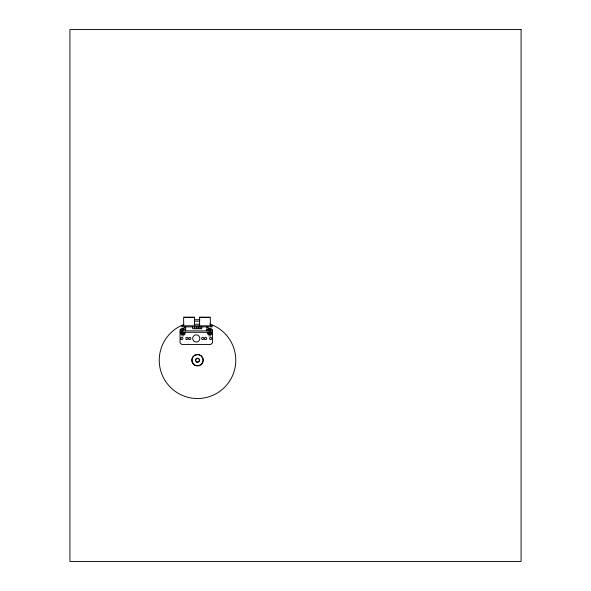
<?xml version="1.0" encoding="UTF-8"?>
<svg xmlns="http://www.w3.org/2000/svg" width="591" height="591" viewBox="0 0 591 591"><rect width="100%" height="100%" fill="white"/><g stroke="black" fill="none" stroke-linecap="round" stroke-linejoin="round"><path stroke-width="0.89" d="M184.015 332.541C187.044 333.161 183.099 334.883 181.385 334.07C177.935 332.733 185.234 330.871 184.015 333.959M210.95 332.541C213.979 333.161 210.034 334.883 208.32 334.07C204.87 332.733 212.169 330.871 210.95 333.959M184.362 317.507L193.737 317.507M200.223 317.507L209.591 317.507M194.476 319.701L199.898 319.701M194.476 321.142L199.898 321.142M194.505 324.245L199.817 324.245M180.89 328.988L183.727 328.988M208.882 329.024L211.718 329.024M183.727 329.128L181.925 328.988M208.882 329.165L210.684 329.024M185.648 329.327L180.24 329.327L180.24 330.871M206.909 329.327L212.309 329.327L212.309 330.871M180.041 332.312L212.472 332.312M180.853 332.386L184.813 332.386M207.788 332.386L211.748 332.386M181.755 334.004L183.912 334.004M208.689 334.004L210.847 334.004M180.853 334.114L184.813 334.114M207.788 334.114L211.748 334.114M181.762 335.791L183.912 335.791M208.719 335.828L210.869 335.828M210.832 332.541L210.832 333.959M210.669 330.871L210.669 332.312M210.315 325.796L210.315 317.145L199.499 317.145L199.499 325.796M209.613 330.871L209.613 329.327L206.909 326.624L206.909 330.871M208.911 328.626L208.911 330.871M208.704 332.541L208.704 333.959M208.586 332.541L208.586 333.959M201.804 326.875L201.804 328.707L192.651 328.707L192.651 326.875M199.98 326.875L199.98 328.707M198.148 326.875L198.148 328.707M196.315 326.875L196.315 328.707M194.454 325.796L194.454 317.145L183.646 317.145L183.646 325.796M194.483 326.875L194.483 328.707M185.648 330.871L185.648 326.624L182.944 329.327L182.944 330.871M183.897 332.541L183.897 333.959M183.646 328.626L183.646 329.327M181.843 330.871L181.843 332.312M181.769 332.541L181.769 333.959M181.651 332.541L181.651 333.959M209.783 324.001A38.275 38.275 0 0 1 228.665 382.488A38.275 38.275 0 0 1 167.209 383.633A38.275 38.275 0 0 1 183.904 324.481M212.472 342.765L210.669 344.56L181.843 344.56L180.041 342.765L180.041 330.871L212.472 330.871L212.472 342.765M521.092 29.55L69.908 29.55L69.908 561.45L521.092 561.45L521.092 29.55M212.117 325.796L181.843 325.796L181.843 326.875L212.117 326.875L212.117 325.796M194.417 341.539A3.605 3.605 0 0 0 199.861 338.48A3.605 3.605 0 0 0 194.498 335.296A3.605 3.605 0 0 0 194.417 341.539M202.203 339.374A1.079 1.079 0 0 0 203.829 338.444A1.079 1.079 0 0 0 202.203 337.505A1.079 1.079 0 0 0 202.203 339.374M189.009 339.241A1.079 1.079 0 0 0 190.819 338.754A1.079 1.079 0 0 0 189.489 337.431A1.079 1.079 0 0 0 189.009 339.241M204.863 339.212A1.079 1.079 0 0 0 206.673 338.717A1.079 1.079 0 0 0 205.343 337.395A1.079 1.079 0 0 0 204.863 339.212M186.335 339.352A1.079 1.079 0 0 0 187.975 338.444A1.079 1.079 0 0 0 186.364 337.483A1.079 1.079 0 0 0 186.335 339.352M210.13 339.374A1.079 1.079 0 0 0 211.755 338.436A1.079 1.079 0 0 0 210.13 337.498A1.079 1.079 0 0 0 210.13 339.374M181.119 339.241A1.079 1.079 0 0 0 182.9 338.658A1.079 1.079 0 0 0 181.503 337.409A1.079 1.079 0 0 0 181.119 339.241M196.633 361.751A1.803 1.803 0 0 0 199.33 360.192A1.803 1.803 0 0 0 196.633 358.634A1.803 1.803 0 0 0 196.633 361.751M194.646 365.186A5.762 5.762 0 0 0 203.297 360.192A5.762 5.762 0 0 0 194.646 355.198A5.762 5.762 0 0 0 194.646 365.186M194.757 365.002A5.548 5.548 0 0 0 203.082 360.192A5.548 5.548 0 0 0 194.757 355.383A5.548 5.548 0 0 0 194.757 365.002M196.522 361.943A2.017 2.017 0 0 0 199.551 360.192A2.017 2.017 0 0 0 196.522 358.442A2.017 2.017 0 0 0 196.522 361.943"/></g></svg>
